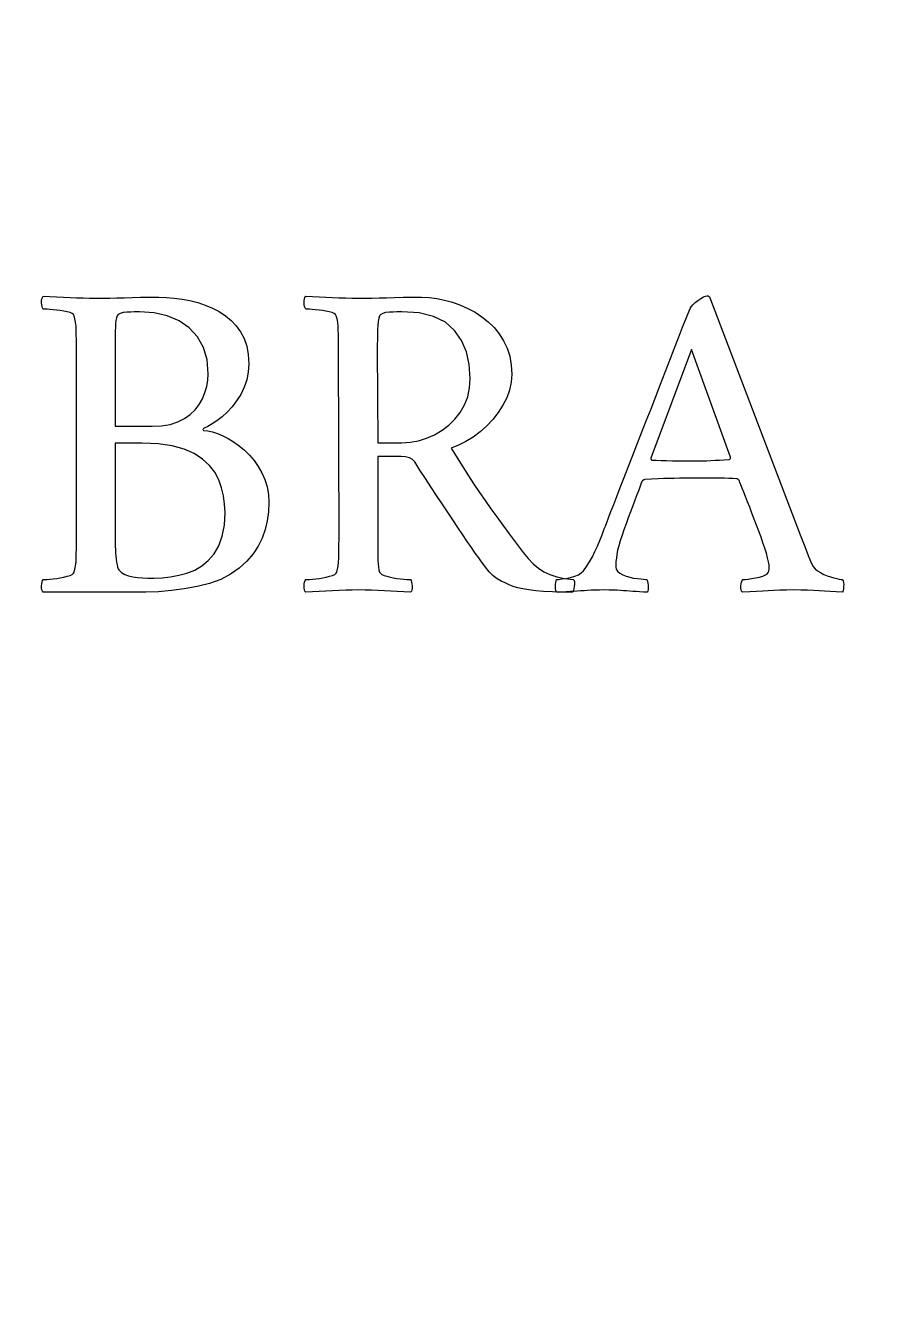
# Model space of a CAD drawing. Header units: millimetres. Extents: x -76 to 76, y -76 to 86.
# Drawn here: x -25.06 to -16.79, y -25.04 to -12.82 of the extents above; entities that cross this region are included whole.
import ezdxf

# ---------------------------------------------------------------- set-up
doc = ezdxf.new("R2010")
doc.units = ezdxf.units.MM
for name, color, linetype in [('CUT_OUTER', 1, 'Continuous'), ('ENGRAVE', 7, 'Continuous'), ('TEXT', 5, 'Continuous')]:
    doc.layers.add(name, color=color, linetype=linetype)

msp = doc.modelspace()

# ---------------------------------------------------------------- linework, layer by layer
at = {"layer": 'CUT_OUTER'}
msp.add_arc((0.0001, -0.0001), 75.9999, 179.913117, 0.0001, dxfattribs=at)
at = {"layer": 'ENGRAVE'}
for radius in [74.48, 74.48, 72.485, 68.78, 68.78, 65.854, 60.42, 60.42, 57.228, 51.3, 51.3]:
    msp.add_circle((0, 0), radius, dxfattribs=at)
at = {"layer": 'TEXT'}
for points in [[(-23.7748, -15.432), (-23.7018, -15.4341), (-23.6278, -15.4402), (-23.5526, -15.4505), (-23.4764, -15.4649), (-23.4012, -15.4838), (-23.3294, -15.5077), (-23.2608, -15.5365), (-23.1955, -15.5702), (-23.1349, -15.6096), (-23.0803, -15.6553), (-23.0317, -15.7073), (-22.9892, -15.7655), (-22.9547, -15.8308), (-22.93, -15.9038), (-22.9152, -15.9844), (-22.9102, -16.0727), (-22.915, -16.152), (-22.9294, -16.2274), (-22.9534, -16.299), (-22.987, -16.3668), (-23.0271, -16.4296), (-23.0704, -16.4864), (-23.1171, -16.5371), (-23.167, -16.5818), (-23.2168, -16.6202), (-23.263, -16.652), (-23.3056, -16.6773), (-23.3447, -16.6959), (-23.3496, -16.7003), (-23.3513, -16.7047), (-23.3496, -16.7091), (-23.3447, -16.7135), (-23.3036, -16.7184), (-23.2591, -16.7288), (-23.2114, -16.7448), (-23.1604, -16.7662), (-23.1079, -16.7929), (-23.0556, -16.8248), (-23.0036, -16.862), (-22.9519, -16.9044), (-22.9027, -16.9517), (-22.8581, -17.0037), (-22.8182, -17.0603), (-22.783, -17.1216), (-22.7542, -17.1872), (-22.7336, -17.2566), (-22.7213, -17.3298), (-22.7171, -17.4069), (-22.7211, -17.4974), (-22.733, -17.5846), (-22.7529, -17.6686), (-22.7808, -17.7492), (-22.8185, -17.8266), (-22.868, -17.9006), (-22.9293, -17.9714), (-23.0024, -18.0389), (-23.0852, -18.0977), (-23.1801, -18.1469), (-23.2871, -18.1866), (-23.4062, -18.2166), (-23.531, -18.2389), (-23.6552, -18.2555), (-23.7789, -18.2664), (-23.9021, -18.2715), (-24.8895, -18.2715), (-24.8971, -18.261), (-24.9021, -18.2473), (-24.9047, -18.2303), (-24.9049, -18.21), (-24.9031, -18.1897), (-24.8999, -18.1727), (-24.8954, -18.159), (-24.8895, -18.1486), (-24.8736, -18.1482), (-24.8522, -18.1469), (-24.8253, -18.1449), (-24.793, -18.142), (-24.7583, -18.138), (-24.7244, -18.1327), (-24.6913, -18.1259), (-24.6591, -18.1178), (-24.631, -18.1088), (-24.6103, -18.0992), (-24.597, -18.089), (-24.5911, -18.0784), (-24.5833, -18.0501), (-24.5774, -18.018), (-24.5734, -17.9821), (-24.5713, -17.9423), (-24.5704, -17.8998), (-24.5697, -17.8556), (-24.5693, -17.8098), (-24.5691, -17.7624), (-24.5691, -15.9323), (-24.5693, -15.8847), (-24.5697, -15.8385), (-24.5704, -15.7937), (-24.5713, -15.7502), (-24.5734, -15.7095), (-24.5774, -15.6728), (-24.5833, -15.6403), (-24.5911, -15.6119), (-24.597, -15.5996), (-24.6103, -15.5889), (-24.631, -15.5798), (-24.6591, -15.5724), (-24.6913, -15.5663), (-24.7244, -15.5609), (-24.7583, -15.5564), (-24.793, -15.5527), (-24.8253, -15.5498), (-24.8522, -15.5478), (-24.8736, -15.5465), (-24.8895, -15.5461), (-24.8954, -15.5357), (-24.8999, -15.522), (-24.9031, -15.505), (-24.9049, -15.4847), (-24.9047, -15.4644), (-24.9021, -15.4474), (-24.8971, -15.4337), (-24.8895, -15.4232), (-24.824, -15.4256), (-24.7589, -15.4282), (-24.6945, -15.431), (-24.6306, -15.4342), (-24.5672, -15.4371), (-24.5044, -15.4391), (-24.4421, -15.4404), (-24.3804, -15.4408), (-24.3157, -15.4405), (-24.2488, -15.4397), (-24.1796, -15.4383), (-24.1083, -15.4364), (-24.0332, -15.4345), (-23.9525, -15.4331), (-23.8664, -15.4323), (-23.7748, -15.432)], [(-21.2469, -15.432), (-21.174, -15.435), (-21.0999, -15.4441), (-21.0248, -15.4592), (-20.9485, -15.4803), (-20.8732, -15.5072), (-20.8009, -15.5395), (-20.7317, -15.5774), (-20.6655, -15.6207), (-20.6039, -15.6697), (-20.5486, -15.7244), (-20.4996, -15.7849), (-20.457, -15.8511), (-20.4224, -15.9231), (-20.3977, -16.0009), (-20.3829, -16.0844), (-20.378, -16.1737), (-20.3833, -16.2499), (-20.3994, -16.3251), (-20.4261, -16.3992), (-20.4636, -16.4721), (-20.5094, -16.5423), (-20.5612, -16.6082), (-20.6191, -16.6696), (-20.683, -16.7267), (-20.7506, -16.7777), (-20.8196, -16.821), (-20.89, -16.8567), (-20.9617, -16.8846), (-20.9052, -16.9771), (-20.8498, -17.0657), (-20.7955, -17.1504), (-20.7423, -17.2313), (-20.689, -17.3102), (-20.6347, -17.3888), (-20.5793, -17.4671), (-20.5228, -17.5451), (-20.4641, -17.6251), (-20.4021, -17.7092), (-20.3369, -17.7973), (-20.2683, -17.8896), (-20.2212, -17.9472), (-20.1723, -17.9972), (-20.1214, -18.0394), (-20.0686, -18.074), (-20.0106, -18.1017), (-19.9441, -18.1233), (-19.8691, -18.139), (-19.7855, -18.1486), (-19.7784, -18.1593), (-19.7746, -18.1738), (-19.774, -18.1922), (-19.7768, -18.2144), (-19.7809, -18.2361), (-19.7844, -18.2528), (-19.7874, -18.2646), (-19.7899, -18.2715), (-19.8929, -18.2705), (-19.9869, -18.2676), (-20.0718, -18.2628), (-20.1476, -18.2561), (-20.2141, -18.248), (-20.271, -18.2391), (-20.3183, -18.2293), (-20.3561, -18.2188), (-20.3802, -18.2088), (-20.4087, -18.1963), (-20.4416, -18.1813), (-20.4789, -18.1639), (-20.5182, -18.1416), (-20.5568, -18.1118), (-20.595, -18.0746), (-20.6325, -18.0301), (-20.6484, -18.0084), (-20.6698, -17.9785), (-20.6967, -17.9404), (-20.7291, -17.894), (-20.7658, -17.8408), (-20.8059, -17.7821), (-20.8492, -17.7179), (-20.8959, -17.6483), (-20.945, -17.5746), (-20.9957, -17.4985), (-21.0481, -17.4199), (-21.1021, -17.3389), (-21.1564, -17.257), (-21.2096, -17.1759), (-21.2618, -17.0957), (-21.3128, -17.0163), (-21.3342, -16.9933), (-21.3632, -16.9768), (-21.4, -16.9669), (-21.4444, -16.9636), (-21.6683, -16.9636), (-21.6683, -17.7624), (-21.6683, -17.769), (-21.6683, -17.7755), (-21.6683, -17.7821), (-21.6683, -17.7887), (-21.6683, -17.7953), (-21.6683, -17.8019), (-21.6683, -17.8085), (-21.6683, -17.815), (-21.6681, -17.8558), (-21.6677, -17.8946), (-21.667, -17.9315), (-21.6661, -17.9664), (-21.6643, -17.9989), (-21.6611, -18.0284), (-21.6566, -18.0549), (-21.6507, -18.0784), (-21.643, -18.089), (-21.6288, -18.0992), (-21.6079, -18.1088), (-21.5805, -18.1178), (-21.5492, -18.1259), (-21.5168, -18.1327), (-21.4834, -18.138), (-21.4488, -18.142), (-21.4165, -18.1449), (-21.3896, -18.1469), (-21.3682, -18.1482), (-21.3523, -18.1486), (-21.3464, -18.159), (-21.3418, -18.1727), (-21.3387, -18.1897), (-21.3369, -18.21), (-21.337, -18.2303), (-21.3397, -18.2473), (-21.3447, -18.261), (-21.3523, -18.2715), (-21.4174, -18.2672), (-21.4812, -18.2632), (-21.5436, -18.2595), (-21.6046, -18.2561), (-21.6654, -18.2532), (-21.727, -18.2512), (-21.7894, -18.2499), (-21.8526, -18.2495), (-21.9143, -18.2499), (-21.9766, -18.2512), (-22.0394, -18.2532), (-22.1027, -18.2561), (-22.1666, -18.2595), (-22.2311, -18.2632), (-22.2961, -18.2672), (-22.3617, -18.2715), (-22.3692, -18.261), (-22.3743, -18.2473), (-22.3769, -18.2303), (-22.377, -18.21), (-22.3752, -18.1897), (-22.3721, -18.1727), (-22.3676, -18.159), (-22.3617, -18.1486), (-22.3457, -18.1482), (-22.3244, -18.1469), (-22.2975, -18.1449), (-22.2651, -18.142), (-22.2304, -18.138), (-22.1965, -18.1327), (-22.1635, -18.1259), (-22.1313, -18.1178), (-22.1031, -18.1088), (-22.0824, -18.0992), (-22.0691, -18.089), (-22.0632, -18.0784), (-22.0554, -18.0501), (-22.0495, -18.018), (-22.0455, -17.9821), (-22.0435, -17.9423), (-22.0425, -17.8998), (-22.0418, -17.8556), (-22.0414, -17.8098), (-22.0413, -17.7624), (-22.0457, -15.9323), (-22.0458, -15.8847), (-22.0462, -15.8385), (-22.0469, -15.7937), (-22.0479, -15.7502), (-22.0499, -15.7095), (-22.0539, -15.6728), (-22.0598, -15.6403), (-22.0676, -15.6119), (-22.0735, -15.5996), (-22.0868, -15.5889), (-22.1075, -15.5798), (-22.1356, -15.5724), (-22.1677, -15.5663), (-22.2004, -15.5609), (-22.2336, -15.5564), (-22.2673, -15.5527), (-22.2987, -15.5498), (-22.3249, -15.5478), (-22.3459, -15.5465), (-22.3617, -15.5461), (-22.3676, -15.5357), (-22.3721, -15.522), (-22.3752, -15.505), (-22.377, -15.4847), (-22.3769, -15.4644), (-22.3743, -15.4474), (-22.3692, -15.4337), (-22.3617, -15.4232), (-22.2962, -15.4256), (-22.2316, -15.4282), (-22.1679, -15.431), (-22.1049, -15.4342), (-22.0425, -15.4371), (-21.9804, -15.4391), (-21.9185, -15.4404), (-21.857, -15.4408), (-21.7921, -15.4405), (-21.7248, -15.4397), (-21.6549, -15.4383), (-21.5827, -15.4364), (-21.5066, -15.4345), (-21.4252, -15.4331), (-21.3387, -15.4323), (-21.2469, -15.432)], [(-19.4871, -17.6614), (-19.4845, -17.6547), (-19.4767, -17.6346), (-19.4637, -17.601), (-19.4454, -17.5539), (-19.4228, -17.4953), (-19.3966, -17.4272), (-19.3668, -17.3494), (-19.3335, -17.2621), (-19.2972, -17.1673), (-19.2583, -17.0673), (-19.2171, -16.9621), (-19.1733, -16.8517), (-19.1282, -16.7379), (-19.0828, -16.6224), (-19.0371, -16.5053), (-18.9912, -16.3865), (-18.9455, -16.2682), (-18.9007, -16.1523), (-18.8566, -16.0389), (-18.8134, -15.9279), (-18.7719, -15.8215), (-18.7328, -15.7217), (-18.6962, -15.6284), (-18.662, -15.5417), (-18.6507, -15.5236), (-18.6341, -15.5044), (-18.6123, -15.4841), (-18.5852, -15.4627), (-18.5574, -15.4435), (-18.5331, -15.4298), (-18.5124, -15.4216), (-18.4953, -15.4188), (-18.4913, -15.419), (-18.4881, -15.4194), (-18.4858, -15.4201), (-18.4843, -15.421), (-18.4828, -15.4223), (-18.4805, -15.4238), (-18.4773, -15.4256), (-18.4733, -15.4276), (-17.6, -17.7185), (-17.5569, -17.8315), (-17.5243, -17.916), (-17.5021, -17.9719), (-17.4903, -17.9994), (-17.4767, -18.0227), (-17.4579, -18.0443), (-17.4339, -18.0644), (-17.4047, -18.0827), (-17.3729, -18.0991), (-17.3411, -18.1129), (-17.3092, -18.1243), (-17.2774, -18.1332), (-17.2485, -18.1399), (-17.2253, -18.1447), (-17.2079, -18.1476), (-17.1962, -18.1486), (-17.1888, -18.161), (-17.1842, -18.1765), (-17.1822, -18.1951), (-17.1831, -18.2166), (-17.1853, -18.2373), (-17.1875, -18.2533), (-17.1897, -18.2647), (-17.1918, -18.2715), (-17.2538, -18.2672), (-17.3125, -18.2632), (-17.3679, -18.2595), (-17.4201, -18.2561), (-17.473, -18.2532), (-17.5309, -18.2512), (-17.5937, -18.2499), (-17.6614, -18.2495), (-17.7329, -18.2499), (-17.798, -18.2512), (-17.8569, -18.2532), (-17.9094, -18.2561), (-17.9619, -18.2595), (-18.0208, -18.2632), (-18.0859, -18.2672), (-18.1573, -18.2715), (-18.1649, -18.261), (-18.17, -18.2473), (-18.1726, -18.2303), (-18.1727, -18.21), (-18.1707, -18.1897), (-18.1667, -18.1727), (-18.1608, -18.159), (-18.153, -18.1486), (-18.1305, -18.1476), (-18.1025, -18.1447), (-18.069, -18.1399), (-18.0301, -18.1332), (-17.9917, -18.1248), (-17.9599, -18.1151), (-17.9346, -18.104), (-17.916, -18.0915), (-17.9083, -18.0811), (-17.9028, -18.0674), (-17.8995, -18.0504), (-17.8984, -18.0301), (-17.9002, -18.0069), (-17.9055, -17.9769), (-17.9145, -17.94), (-17.9269, -17.8962), (-17.9422, -17.8475), (-17.9593, -17.7958), (-17.9784, -17.7411), (-17.9994, -17.6834), (-18.0213, -17.6245), (-18.0432, -17.5665), (-18.0652, -17.5093), (-18.0871, -17.453), (-18.1081, -17.3995), (-18.1272, -17.3509), (-18.1443, -17.3073), (-18.1595, -17.2686), (-18.172, -17.237), (-18.1809, -17.2143), (-18.1863, -17.2008), (-18.1881, -17.1962), (-18.1886, -17.1957), (-18.1903, -17.194), (-18.193, -17.1913), (-18.1968, -17.1875), (-18.2012, -17.1836), (-18.2056, -17.1809), (-18.21, -17.1792), (-18.2144, -17.1787), (-18.2492, -17.1768), (-18.2879, -17.1754), (-18.3304, -17.1746), (-18.3768, -17.1743), (-18.4242, -17.1743), (-18.47, -17.1743), (-18.5142, -17.1743), (-18.5567, -17.1743), (-18.5677, -17.1743), (-18.5787, -17.1743), (-18.5896, -17.1743), (-18.6006, -17.1743), (-18.6113, -17.1743), (-18.6214, -17.1743), (-18.631, -17.1743), (-18.6401, -17.1743), (-18.7035, -17.1744), (-18.7619, -17.1748), (-18.8154, -17.1755), (-18.8639, -17.1765), (-18.9133, -17.178), (-18.9692, -17.1803), (-19.0318, -17.1835), (-19.1009, -17.1875), (-19.1034, -17.1879), (-19.1064, -17.1891), (-19.11, -17.1912), (-19.1141, -17.194), (-19.1179, -17.1969), (-19.1207, -17.199), (-19.1223, -17.2002), (-19.1228, -17.2006), (-19.1249, -17.2061), (-19.1311, -17.2226), (-19.1414, -17.25), (-19.1558, -17.2884), (-19.173, -17.3343), (-19.192, -17.3844), (-19.2125, -17.4386), (-19.2348, -17.4969), (-19.2571, -17.5562), (-19.2781, -17.6137), (-19.2977, -17.6692), (-19.3159, -17.7229), (-19.3339, -17.7755), (-19.3483, -17.8238), (-19.3591, -17.8677), (-19.3664, -17.9072), (-19.3712, -17.9426), (-19.3746, -17.9741), (-19.3767, -18.0018), (-19.3774, -18.0257), (-19.3731, -18.0486), (-19.3604, -18.069), (-19.3391, -18.087), (-19.3094, -18.1025), (-19.2751, -18.1155), (-19.2402, -18.1261), (-19.2049, -18.1342), (-19.1689, -18.1398), (-19.1361, -18.1436), (-19.1102, -18.1464), (-19.0912, -18.148), (-19.079, -18.1486), (-19.0748, -18.1553), (-19.0713, -18.1667), (-19.0683, -18.1827), (-19.0658, -18.2034), (-19.0644, -18.225), (-19.0647, -18.2435), (-19.0666, -18.259), (-19.0702, -18.2715), (-19.1104, -18.2693), (-19.1475, -18.2671), (-19.1817, -18.2649), (-19.2128, -18.2627), (-19.2424, -18.2605), (-19.2721, -18.2583), (-19.3017, -18.2561), (-19.3313, -18.2539), (-19.3633, -18.252), (-19.3999, -18.2506), (-19.4412, -18.2498), (-19.4871, -18.2495), (-19.5335, -18.2498), (-19.576, -18.2506), (-19.6146, -18.252), (-19.6495, -18.2539), (-19.6824, -18.2561), (-19.7153, -18.2583), (-19.7482, -18.2605), (-19.7811, -18.2627), (-19.8163, -18.2649), (-19.8557, -18.2671), (-19.8996, -18.2693), (-19.9479, -18.2715), (-19.9517, -18.2647), (-19.9545, -18.2533), (-19.9561, -18.2373), (-19.9567, -18.2166), (-19.9561, -18.1951), (-19.9545, -18.1765), (-19.9517, -18.161), (-19.9479, -18.1486), (-19.9247, -18.1473), (-19.8947, -18.1436), (-19.8578, -18.1375), (-19.8141, -18.1288), (-19.7709, -18.1174), (-19.7356, -18.103), (-19.7083, -18.0856), (-19.689, -18.0652), (-19.6573, -18.0223), (-19.6281, -17.9769), (-19.6013, -17.929), (-19.5771, -17.8787), (-19.5542, -17.8264), (-19.5315, -17.7728), (-19.5092, -17.7178), (-19.4871, -17.6614)], [(-24.1961, -16.674), (-23.8406, -16.674), (-23.7487, -16.6693), (-23.6662, -16.6553), (-23.5929, -16.632), (-23.529, -16.5994), (-23.4738, -16.5595), (-23.4264, -16.5144), (-23.3871, -16.464), (-23.3557, -16.4085), (-23.3317, -16.3499), (-23.3145, -16.2905), (-23.3043, -16.2303), (-23.3008, -16.1693), (-23.3122, -16.0348), (-23.3464, -15.9164), (-23.4033, -15.8142), (-23.483, -15.7282), (-23.5813, -15.6601), (-23.6942, -15.6114), (-23.8216, -15.5822), (-23.9635, -15.5724), (-23.9859, -15.5727), (-24.0134, -15.5735), (-24.0462, -15.5749), (-24.0842, -15.5768), (-24.1205, -15.5807), (-24.1484, -15.5878), (-24.1677, -15.5982), (-24.1786, -15.6119), (-24.1844, -15.632), (-24.189, -15.6569), (-24.1921, -15.6868), (-24.1939, -15.7217), (-24.1949, -15.7595), (-24.1956, -15.7985), (-24.196, -15.8385), (-24.1961, -15.8796), (-24.1961, -15.8881), (-24.1961, -15.8961), (-24.1961, -15.9035), (-24.1961, -15.9104), (-24.1961, -15.917), (-24.1961, -15.9235), (-24.1961, -15.9301), (-24.1961, -15.9367)], [(-20.7774, -16.2132), (-20.7868, -16.0791), (-20.8152, -15.9575), (-20.8625, -15.8487), (-20.9288, -15.7524), (-21.0172, -15.6737), (-21.1312, -15.6174), (-21.2707, -15.5837), (-21.4357, -15.5724), (-21.458, -15.5727), (-21.4856, -15.5735), (-21.5184, -15.5749), (-21.5563, -15.5768), (-21.5927, -15.5807), (-21.6205, -15.5878), (-21.6399, -15.5982), (-21.6507, -15.6119), (-21.6585, -15.6351), (-21.6644, -15.6652), (-21.6684, -15.702), (-21.6704, -15.7458), (-21.6714, -15.7931), (-21.6721, -15.8407), (-21.6725, -15.8886), (-21.6726, -15.9367), (-21.6683, -16.832), (-21.44, -16.832), (-21.3576, -16.8272), (-21.2771, -16.8128), (-21.1985, -16.7888), (-21.1219, -16.7552), (-21.0496, -16.7129), (-20.9842, -16.663), (-20.9256, -16.6054), (-20.8739, -16.5401), (-20.8317, -16.4679), (-20.8015, -16.3893), (-20.7834, -16.3044), (-20.7774, -16.2132)], [(-18.6489, -15.9367), (-19.0395, -16.9812), (-19.0393, -16.9817), (-19.0389, -16.9834), (-19.0382, -16.9861), (-19.0373, -16.99), (-19.036, -16.9938), (-19.0345, -16.9966), (-19.0327, -16.9982), (-19.0307, -16.9987), (-18.9869, -17.0008), (-18.9391, -17.0026), (-18.8871, -17.0041), (-18.831, -17.0053), (-18.7757, -17.0063), (-18.7262, -17.007), (-18.6825, -17.0074), (-18.6445, -17.0075), (-18.5953, -17.0073), (-18.5485, -17.0064), (-18.5042, -17.0051), (-18.4624, -17.0031), (-18.4208, -17.0009), (-18.3773, -16.9987), (-18.3319, -16.9966), (-18.2846, -16.9944), (-18.2806, -16.9937), (-18.2775, -16.9916), (-18.2752, -16.9882), (-18.2736, -16.9834), (-18.2727, -16.9786), (-18.272, -16.9752), (-18.2716, -16.9731), (-18.2715, -16.9724)], [(-24.1961, -16.8364), (-24.1961, -17.7668), (-24.196, -17.7842), (-24.1956, -17.8057), (-24.1949, -17.8314), (-24.1939, -17.8611), (-24.1924, -17.8925), (-24.1901, -17.9231), (-24.1869, -17.9529), (-24.1829, -17.9818), (-24.1783, -18.0079), (-24.1731, -18.029), (-24.1673, -18.0452), (-24.161, -18.0564), (-24.1345, -18.0803), (-24.1034, -18.0992), (-24.0676, -18.1132), (-24.0271, -18.1222), (-23.9823, -18.128), (-23.9333, -18.1321), (-23.8803, -18.1346), (-23.8231, -18.1354), (-23.7423, -18.1324), (-23.6623, -18.1233), (-23.5832, -18.1082), (-23.5049, -18.0871), (-23.4302, -18.0574), (-23.3617, -18.0164), (-23.2996, -17.9641), (-23.2438, -17.9006), (-23.1977, -17.8239), (-23.1648, -17.7322), (-23.145, -17.6254), (-23.1384, -17.5034), (-23.1423, -17.4229), (-23.1538, -17.3438), (-23.173, -17.266), (-23.1999, -17.1897), (-23.2376, -17.1171), (-23.2893, -17.0509), (-23.355, -16.9909), (-23.4347, -16.9373), (-23.5311, -16.8931), (-23.647, -16.8616), (-23.7823, -16.8427), (-23.9372, -16.8364)]]:
    msp.add_lwpolyline(points, close=True, dxfattribs=at)

doc.saveas('drawing.dxf')
